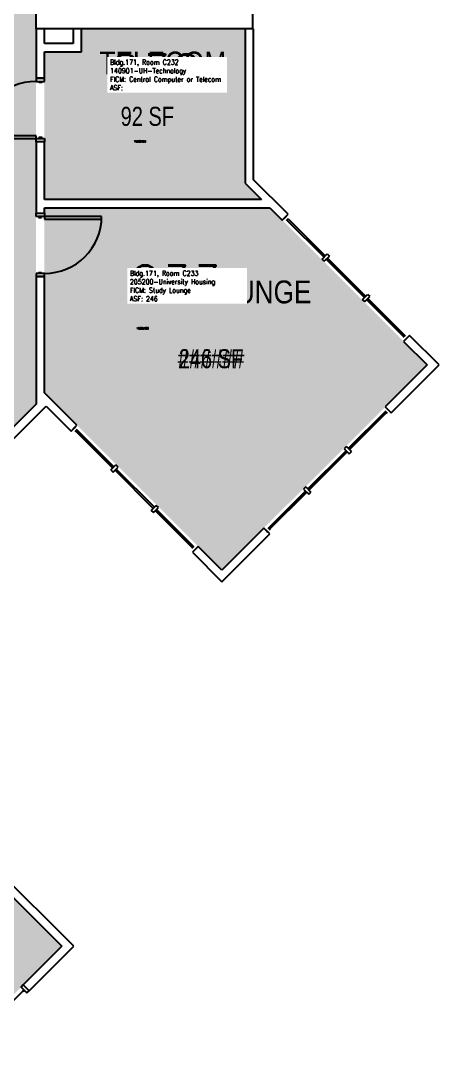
# Model space of a CAD drawing. Header units: inches. Extents: x 56 to 3925, y -1092 to 1472.
# Drawn here: x 2394 to 2657, y -215 to 444 of the extents above; entities that cross this region are included whole.
import ezdxf
from ezdxf.enums import TextEntityAlignment as Align

# ---------------------------------------------------------------- set-up
doc = ezdxf.new("R2010")
doc.units = ezdxf.units.IN
doc.header["$LTSCALE"] = 48
doc.header["$MEASUREMENT"] = 0
for name, color, linetype in [('A-DOOR', 2, 'Continuous'), ('A-GLAZ', 1, 'Continuous'), ('A-IDEN-RNUM', 7, 'Continuous'), ('A-IDEN-SNUM', 4, 'Continuous'), ('A-IDEN-VNUM', 4, 'Continuous'), ('A-MISC', 1, 'Continuous'), ('A-WALL', 5, 'Continuous'), ('AREA-TEXT', 3, 'Continuous'), ('Rooms-Category-Color', 7, 'Continuous'), ('Rooms-College-Color', 7, 'Continuous'), ('Rooms-Department-Color', 7, 'Continuous'), ('Rooms-Division-Color', 7, 'Continuous'), ('Rooms-Information', 7, 'Continuous')]:
    doc.layers.add(name, color=color, linetype=linetype)
doc.styles.add('AREA', font='arial.ttf', dxfattribs={"width": 0.75, "height": 12})
doc.styles.add('ROOMSNUMBER', font='txt.shx', dxfattribs={"height": 0.03})
doc.styles.add('ROOMVNUMBER', font='simplex.shx', dxfattribs={"width": 0.85})
doc.styles.get("Standard").update_dxf_attribs({"font": 'ARIALN.TTF'})

msp = doc.modelspace()

# ---------------------------------------------------------------- hatches: boundary and pattern name
at = {"layer": 'Rooms-Category-Color', "true_color": 0xadadad}
msp.add_hatch(color=253, dxfattribs=at).paths.add_polyline_path([(2280.86, 187.89), (2285.45, 192.48), (2286.69, 191.24), (2320.1, 224.65), (2316.13, 228.62), (2323.65, 236.14), (2323.65, 807.29), (2298.65, 807.29), (2298.65, 889.62), (2323.65, 889.62), (2323.65, 932.39), (2328.92, 932.39), (2328.92, 944.39), (2323.65, 944.39), (2323.65, 979.01), (2327.17, 979.01), (2327.17, 985.51), (2325.17, 985.51), (2325.17, 993.01), (2328.92, 993.01), (2328.92, 1032.14), (2325.17, 1032.14), (2325.17, 1109.63), (2428.66, 1109.63), (2428.66, 1032.14), (2396.8, 1032.14), (2396.8, 1020.14), (2401.17, 1020.14), (2401.17, 985.51), (2399.17, 985.51), (2399.17, 979.01), (2397.42, 979.01), (2397.42, 932.39), (2403.3, 932.39), (2403.3, 889.62), (2428.3, 889.62), (2428.3, 807.29), (2403.3, 807.29), (2403.3, 202.67), (2372.69, 172.06), (2368.53, 176.22), (2359.61, 167.29), (2363.76, 163.14), (2339.28, 138.65), (2336.36, 141.57), (2331.77, 136.97)])
at = {"layer": 'Rooms-Category-Color', "true_color": 0xe3c5e1}
msp.add_hatch(color=254, dxfattribs=at).paths.add_polyline_path([(2545.19, 331.68), (2534.89, 341.98), (2534.89, 439.26), (2431.8, 439.26), (2431.8, 424.64), (2408.55, 424.64), (2408.55, 331.68)])
at = {"layer": 'Rooms-Category-Color', "true_color": 0x728ef3}
for points in [[(2520.22, 98.21), (2649.44, 227.43), (2550.44, 326.43), (2408.55, 326.43), (2408.55, 209.88)], [(2343.43, -215.01), (2419.53, -138.9), (2322.83, -42.21), (2246.73, -118.31)]]:
    msp.add_hatch(color=171, dxfattribs=at).paths.add_polyline_path(points)
at = {"layer": 'Rooms-College-Color', "true_color": 0xadadad}
for points in [[(2280.86, 187.89), (2285.45, 192.48), (2286.69, 191.24), (2320.1, 224.65), (2316.13, 228.62), (2323.65, 236.14), (2323.65, 807.29), (2298.65, 807.29), (2298.65, 889.62), (2323.65, 889.62), (2323.65, 932.39), (2328.92, 932.39), (2328.92, 944.39), (2323.65, 944.39), (2323.65, 979.01), (2327.17, 979.01), (2327.17, 985.51), (2325.17, 985.51), (2325.17, 993.01), (2328.92, 993.01), (2328.92, 1032.14), (2325.17, 1032.14), (2325.17, 1109.63), (2428.66, 1109.63), (2428.66, 1032.14), (2396.8, 1032.14), (2396.8, 1020.14), (2401.17, 1020.14), (2401.17, 985.51), (2399.17, 985.51), (2399.17, 979.01), (2397.42, 979.01), (2397.42, 932.39), (2403.3, 932.39), (2403.3, 889.62), (2428.3, 889.62), (2428.3, 807.29), (2403.3, 807.29), (2403.3, 202.67), (2372.69, 172.06), (2368.53, 176.22), (2359.61, 167.29), (2363.76, 163.14), (2339.28, 138.65), (2336.36, 141.57), (2331.77, 136.97)], [(2545.19, 331.68), (2534.89, 341.98), (2534.89, 439.26), (2431.8, 439.26), (2431.8, 424.64), (2408.55, 424.64), (2408.55, 331.68)], [(2520.22, 98.21), (2649.44, 227.43), (2550.44, 326.43), (2408.55, 326.43), (2408.55, 209.88)], [(2343.43, -215.01), (2419.53, -138.9), (2322.83, -42.21), (2246.73, -118.31)]]:
    msp.add_hatch(color=253, dxfattribs=at).paths.add_polyline_path(points)
at = {"layer": 'Rooms-Department-Color', "true_color": 0xacacac}
msp.add_hatch(color=253, dxfattribs=at).paths.add_polyline_path([(2280.86, 187.89), (2285.45, 192.48), (2286.69, 191.24), (2320.1, 224.65), (2316.13, 228.62), (2323.65, 236.14), (2323.65, 807.29), (2298.65, 807.29), (2298.65, 889.62), (2323.65, 889.62), (2323.65, 932.39), (2328.92, 932.39), (2328.92, 944.39), (2323.65, 944.39), (2323.65, 979.01), (2327.17, 979.01), (2327.17, 985.51), (2325.17, 985.51), (2325.17, 993.01), (2328.92, 993.01), (2328.92, 1032.14), (2325.17, 1032.14), (2325.17, 1109.63), (2428.66, 1109.63), (2428.66, 1032.14), (2396.8, 1032.14), (2396.8, 1020.14), (2401.17, 1020.14), (2401.17, 985.51), (2399.17, 985.51), (2399.17, 979.01), (2397.42, 979.01), (2397.42, 932.39), (2403.3, 932.39), (2403.3, 889.62), (2428.3, 889.62), (2428.3, 807.29), (2403.3, 807.29), (2403.3, 202.67), (2372.69, 172.06), (2368.53, 176.22), (2359.61, 167.29), (2363.76, 163.14), (2339.28, 138.65), (2336.36, 141.57), (2331.77, 136.97)])
at = {"layer": 'Rooms-Department-Color', "true_color": 0x604aed}
for points in [[(2545.19, 331.68), (2534.89, 341.98), (2534.89, 439.26), (2431.8, 439.26), (2431.8, 424.64), (2408.55, 424.64), (2408.55, 331.68)], [(2520.22, 98.21), (2649.44, 227.43), (2550.44, 326.43), (2408.55, 326.43), (2408.55, 209.88)], [(2343.43, -215.01), (2419.53, -138.9), (2322.83, -42.21), (2246.73, -118.31)]]:
    msp.add_hatch(color=173, dxfattribs=at).paths.add_polyline_path(points)
at = {"layer": 'Rooms-Division-Color', "true_color": 0xadadad}
msp.add_hatch(color=253, dxfattribs=at).paths.add_polyline_path([(2280.86, 187.89), (2285.45, 192.48), (2286.69, 191.24), (2320.1, 224.65), (2316.13, 228.62), (2323.65, 236.14), (2323.65, 807.29), (2298.65, 807.29), (2298.65, 889.62), (2323.65, 889.62), (2323.65, 932.39), (2328.92, 932.39), (2328.92, 944.39), (2323.65, 944.39), (2323.65, 979.01), (2327.17, 979.01), (2327.17, 985.51), (2325.17, 985.51), (2325.17, 993.01), (2328.92, 993.01), (2328.92, 1032.14), (2325.17, 1032.14), (2325.17, 1109.63), (2428.66, 1109.63), (2428.66, 1032.14), (2396.8, 1032.14), (2396.8, 1020.14), (2401.17, 1020.14), (2401.17, 985.51), (2399.17, 985.51), (2399.17, 979.01), (2397.42, 979.01), (2397.42, 932.39), (2403.3, 932.39), (2403.3, 889.62), (2428.3, 889.62), (2428.3, 807.29), (2403.3, 807.29), (2403.3, 202.67), (2372.69, 172.06), (2368.53, 176.22), (2359.61, 167.29), (2363.76, 163.14), (2339.28, 138.65), (2336.36, 141.57), (2331.77, 136.97)])
at = {"layer": 'Rooms-Division-Color', "true_color": 0x604aed}
for points in [[(2545.19, 331.68), (2534.89, 341.98), (2534.89, 439.26), (2431.8, 439.26), (2431.8, 424.64), (2408.55, 424.64), (2408.55, 331.68)], [(2520.22, 98.21), (2649.44, 227.43), (2550.44, 326.43), (2408.55, 326.43), (2408.55, 209.88)], [(2343.43, -215.01), (2419.53, -138.9), (2322.83, -42.21), (2246.73, -118.31)]]:
    msp.add_hatch(color=173, dxfattribs=at).paths.add_polyline_path(points)

# ---------------------------------------------------------------- linework, layer by layer
at = {"layer": 'A-DOOR'}
for p, q in [((2408.55, 408.08), (2403.3, 408.08)), ((2403.3, 408.08), (2403.3, 406.08)), ((2403.3, 406.08), (2408.55, 406.08)), ((2405.05, 405.46), (2405.05, 406.08)), ((2405.05, 406.08), (2407.05, 406.08)), ((2407.05, 405.46), (2405.05, 405.46)), ((2407.05, 406.08), (2407.05, 405.46)), ((2408.55, 406.08), (2408.55, 408.08)), ((2403.3, 371.83), (2367.3, 371.83)), ((2367.3, 370.08), (2403.3, 370.08)), ((2403.3, 370.08), (2403.3, 371.83)), ((2403.3, 368.08), (2403.3, 370.08)), ((2403.3, 370.08), (2408.55, 370.08)), ((2407.05, 370.71), (2405.05, 370.71)), ((2405.05, 370.71), (2405.05, 370.08)), ((2405.05, 370.08), (2407.05, 370.08)), ((2407.05, 370.08), (2407.05, 370.71)), ((2408.55, 370.08), (2408.55, 368.08)), ((2408.55, 368.08), (2403.3, 368.08)), ((2403.3, 321.06), (2403.3, 323.06)), ((2403.3, 323.06), (2408.55, 323.06)), ((2408.55, 323.06), (2408.55, 321.06)), ((2408.55, 321.06), (2403.3, 321.06)), ((2404.8, 321.06), (2404.8, 320.43)), ((2406.8, 321.06), (2404.8, 321.06)), ((2404.8, 320.43), (2406.8, 320.43)), ((2406.8, 320.43), (2406.8, 321.06)), ((2408.55, 321.06), (2408.55, 319.31)), ((2444.55, 321.06), (2408.55, 321.06)), ((2408.55, 319.31), (2444.55, 319.31)), ((2444.55, 319.31), (2444.55, 321.06)), ((2403.3, 285.06), (2403.3, 283.06)), ((2408.55, 285.06), (2403.3, 285.06)), ((2404.8, 285.06), (2404.8, 285.68)), ((2404.8, 285.68), (2406.8, 285.68)), ((2406.8, 285.06), (2404.8, 285.06)), ((2406.8, 285.68), (2406.8, 285.06)), ((2408.55, 283.06), (2408.55, 285.06)), ((2403.3, 283.06), (2408.55, 283.06))]:
    msp.add_line(p, q, dxfattribs=at)
for centre, start, end in [((2403.3, 370.08), 90, 180), ((2408.55, 321.06), 270, 360)]:
    msp.add_arc(centre, 36, start, end, dxfattribs=at)
at = {"layer": 'A-GLAZ'}
for p, q in [((2559.37, 319.8), (2560.79, 321.21)), ((2560.79, 318.39), (2562.2, 319.8)), ((2584.47, 295.4), (2561.14, 318.74)), ((2561.85, 319.45), (2585.18, 296.11)), ((2583.24, 294.17), (2586.42, 297.35)), ((2586.42, 297.35), (2587.83, 295.93)), ((2584.65, 292.75), (2583.24, 294.17)), ((2584.65, 292.75), (2587.83, 295.93)), ((2609.93, 269.95), (2585.89, 293.99)), ((2586.6, 294.7), (2610.64, 270.66)), ((2608.69, 268.71), (2611.87, 271.89)), ((2610.11, 267.3), (2613.29, 270.48)), ((2611.87, 271.89), (2613.29, 270.48)), ((2610.11, 267.3), (2608.69, 268.71)), ((2634.68, 245.2), (2611.34, 268.53)), ((2612.05, 269.24), (2635.39, 245.91)), ((2634.32, 244.85), (2635.74, 246.26)), ((2637.15, 244.85), (2635.74, 243.43)), ((2623.1, 198.09), (2599.77, 174.75)), ((2622.75, 198.44), (2624.16, 197.03)), ((2625.57, 198.44), (2624.16, 199.86)), ((2600.47, 174.05), (2623.81, 197.38)), ((2427.85, 188.28), (2426.44, 186.86)), ((2427.85, 185.45), (2429.26, 186.86)), ((2428.2, 185.8), (2451.54, 162.47)), ((2452.24, 163.18), (2428.91, 186.51)), ((2598.35, 173.34), (2574.31, 149.3)), ((2575.02, 148.59), (2599.06, 172.63)), ((2598.53, 175.99), (2597.11, 174.58)), ((2597.11, 174.58), (2600.3, 171.4)), ((2598.53, 175.99), (2601.71, 172.81)), ((2600.3, 171.4), (2601.71, 172.81)), ((2450.3, 161.23), (2453.48, 164.41)), ((2450.3, 161.23), (2451.71, 159.82)), ((2451.71, 159.82), (2454.9, 163)), ((2452.95, 161.05), (2476.99, 137.01)), ((2454.9, 163), (2453.48, 164.41)), ((2477.7, 137.72), (2453.66, 161.76)), ((2572.9, 147.88), (2549.56, 124.55)), ((2550.27, 123.84), (2573.6, 147.18)), ((2573.07, 150.54), (2571.66, 149.12)), ((2571.66, 149.12), (2574.84, 145.94)), ((2573.07, 150.54), (2576.25, 147.35)), ((2574.84, 145.94), (2576.25, 147.35)), ((2475.76, 135.77), (2478.94, 138.96)), ((2480.35, 137.54), (2478.94, 138.96)), ((2475.76, 135.77), (2477.17, 134.36)), ((2477.17, 134.36), (2480.35, 137.54)), ((2478.41, 135.6), (2501.74, 112.26)), ((2502.45, 112.97), (2479.11, 136.31)), ((2547.79, 123.49), (2549.21, 122.07)), ((2549.21, 124.9), (2550.62, 123.49)), ((2501.39, 111.91), (2502.8, 113.32)), ((2502.8, 110.5), (2504.22, 111.91)), ((2360.68, -201.46), (2395.33, -166.82)), ((2394.8, -166.29), (2395.86, -167.35))]:
    msp.add_line(p, q, dxfattribs=at)
msp.add_lwpolyline([(2397.54, -168.32), (2398.95, -166.9), (2395.24, -163.19), (2393.83, -164.61)], close=True, dxfattribs=at)
at = {"layer": 'A-WALL'}
for p, q in [((2403.3, 439.26), (2403.3, 567.89)), ((2539.55, 455.39), (2539.55, 439.26)), ((2403.3, 439.26), (2403.3, 408.08)), ((2408.55, 439.26), (2403.3, 439.26)), ((2539.55, 439.26), (2403.3, 439.26)), ((2408.55, 429.89), (2408.55, 439.26)), ((2426.55, 439.26), (2426.55, 429.89)), ((2431.8, 439.26), (2426.55, 439.26)), ((2431.8, 424.64), (2431.8, 439.26)), ((2534.89, 439.26), (2534.89, 341.98)), ((2540.14, 439.26), (2534.89, 439.26)), ((2540.14, 344.15), (2540.14, 439.26)), ((2426.55, 429.89), (2408.55, 429.89)), ((2408.55, 408.08), (2408.55, 424.64)), ((2408.55, 424.64), (2431.8, 424.64)), ((2403.3, 408.08), (2408.55, 408.08)), ((2403.3, 368.08), (2403.3, 323.06)), ((2408.55, 368.08), (2403.3, 368.08)), ((2408.55, 331.68), (2408.55, 368.08)), ((2561.93, 322.36), (2540.14, 344.15)), ((2534.89, 341.98), (2545.19, 331.68)), ((2545.19, 331.68), (2408.55, 331.68)), ((2403.3, 323.06), (2408.55, 323.06)), ((2408.55, 326.43), (2550.44, 326.43)), ((2408.55, 323.06), (2408.55, 326.43)), ((2550.44, 326.43), (2558.22, 318.65)), ((2558.22, 318.65), (2561.93, 322.36)), ((2403.3, 283.06), (2403.3, 202.67)), ((2408.55, 283.06), (2403.3, 283.06)), ((2408.55, 209.88), (2408.55, 283.06)), ((2638.3, 246), (2634.59, 242.28)), ((2656.86, 227.43), (2638.3, 246)), ((2634.59, 242.28), (2649.44, 227.43)), ((2649.44, 227.43), (2623.01, 201.01)), ((2626.72, 197.29), (2656.86, 227.43)), ((2429, 189.43), (2408.55, 209.88)), ((2403.3, 202.67), (2339.28, 138.65)), ((2342.99, 134.94), (2409.53, 201.47)), ((2409.53, 201.47), (2425.29, 185.71)), ((2623.01, 201.01), (2626.72, 197.29)), ((2425.29, 185.71), (2429, 189.43)), ((2546.64, 124.64), (2520.22, 98.21)), ((2520.22, 90.79), (2550.36, 120.93)), ((2550.36, 120.93), (2546.64, 124.64)), ((2505.37, 113.06), (2501.65, 109.35)), ((2520.22, 98.21), (2505.37, 113.06)), ((2501.65, 109.35), (2520.22, 90.79)), ((2426.96, -138.9), (2326.55, -38.49)), ((2322.83, -42.21), (2419.53, -138.9)), ((2419.53, -138.9), (2395.24, -163.19)), ((2398.95, -166.9), (2426.96, -138.9)), ((2395.24, -163.19), (2398.95, -166.9))]:
    msp.add_line(p, q, dxfattribs=at)

# ---------------------------------------------------------------- texts
at = {"layer": 'A-IDEN-RNUM', "style": 'ROOMSNUMBER', "width": 0.85}
for s, p in [('0232-00', (2468.65, 367.79)), ('0233-00', (2470.36, 249.99))]:
    msp.add_text(s, height=1, dxfattribs=at).set_placement(p, align=Align.CENTER)
at = {"layer": 'A-IDEN-SNUM', "style": 'ROOMSNUMBER', "width": 0.85}
for s, p in [('1710C23200', (2468.65, 367.79)), ('1710C23300', (2470.36, 249.99))]:
    msp.add_text(s, height=1, dxfattribs=at).set_placement(p, align=Align.CENTER)
at = {"layer": 'A-IDEN-VNUM', "style": 'ROOMVNUMBER'}
for s, p in [('232', (2478.74, 411.75)), ('233', (2491.24, 278.79))]:
    msp.add_text(s, height=22.5, dxfattribs=at).set_placement(p, align=Align.MIDDLE_CENTER)
at = {"layer": 'A-MISC'}
for s, p in [('TELECOM', (2483.05, 410.49)), ('LOUNGE', (2541.75, 266.23))]:
    msp.add_text(s, height=14.4, dxfattribs=at).set_placement(p, align=Align.CENTER)
at = {"layer": 'AREA-TEXT', "style": 'AREA', "width": 0.75}
for s, p in [('92 SF', (2473.3, 384.08)), ('246 SF', (2513.34, 231.34)), ('######', (2513.34, 231.34))]:
    msp.add_text(s, height=12, dxfattribs=at).set_placement(p, align=Align.MIDDLE_CENTER)

# ---------------------------------------------------------------- next in the draw order: texts
at = {"layer": 'Rooms-Information', "char_height": 3.2143, "width": 72, "attachment_point": 7, "style": 'ROOMVNUMBER', "bg_fill": 3, "box_fill_scale": 1.5, "bg_fill_color": 256, "bg_fill_true_color": 13158600, "bg_fill_transparency": 0}
for s, insert in [('Bldg.171, Room C232^M^J140901-UH-Technology^M^JFICM: Central Computer or Telecom^M^JASF: ', (2449.82, 400.5)), ('Bldg.171, Room C233^M^J205200-University Housing^M^JFICM: Study Lounge^M^JASF: 246', (2462.32, 267.54))]:
    msp.add_mtext(s, dxfattribs=dict(at, insert=insert))

doc.saveas('drawing.dxf')
